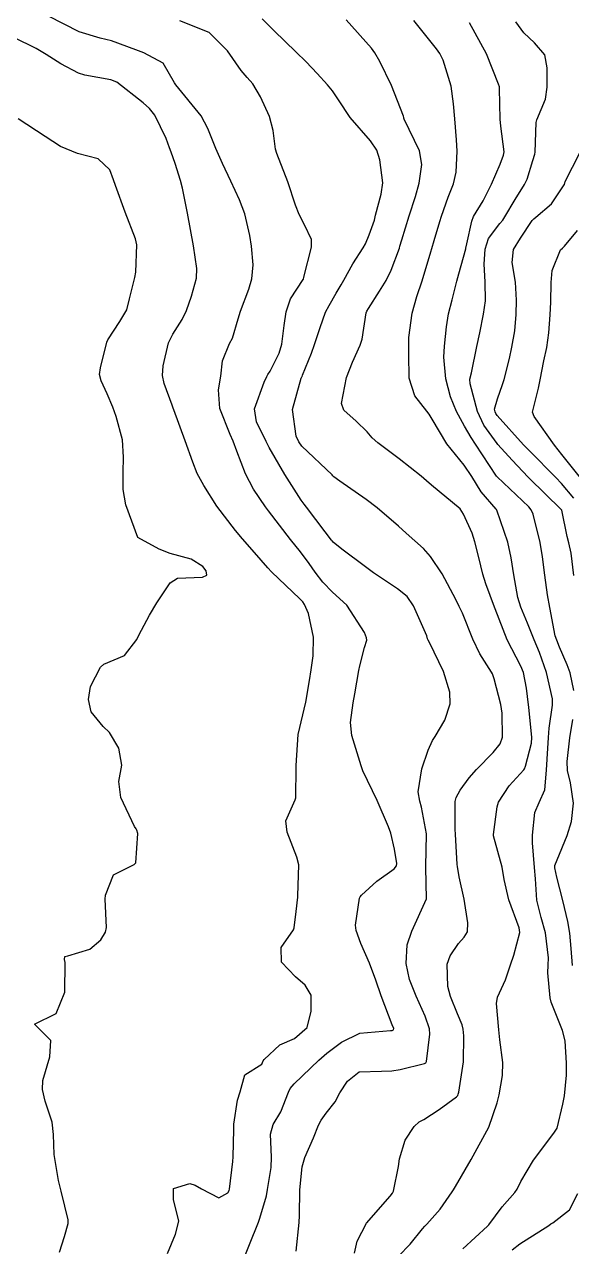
# Model space of a CAD drawing. Header units: metres. Extents: x 307586 to 320046, y 7427249 to 7434250.
# Drawn here: x 318041.1 to 318074.8, y 7431266.1 to 7431341.2 of the extents above; entities that cross this region are included whole.
import ezdxf

# ---------------------------------------------------------------- set-up
doc = ezdxf.new("R2010")
doc.units = ezdxf.units.M
doc.header["$MEASUREMENT"] = 0
doc.layers.add('Curvas de Nivel 1m', color=11, linetype='Continuous')
doc.layers.add('Curvas de Nivel 5m', color=15, linetype='Continuous')

msp = doc.modelspace()

# ---------------------------------------------------------------- linework, layer by layer
at = {"layer": 'Curvas de Nivel 1m', "flags": 128}
for points, elevation in [([(318054.708, 7431265.569), (318054.959, 7431266.186), (318055.515, 7431267.561), (318055.536, 7431267.619), (318055.595, 7431267.79), (318055.992, 7431269.174), (318056.064, 7431269.555), (318056.277, 7431270.91), (318056.306, 7431271.553), (318056.251, 7431272.96), (318056.417, 7431273.552), (318056.887, 7431274.335), (318057.353, 7431275.543), (318057.458, 7431275.78), (318057.698, 7431276.066), (318059.211, 7431277.518), (318059.717, 7431277.944), (318060.606, 7431278.62), (318061.73, 7431279.182), (318063.619, 7431279.349), (318063.732, 7431279.345), (318063.812, 7431279.379), (318063.824, 7431279.459), (318063.736, 7431279.693), (318063.051, 7431281.471), (318062.725, 7431282.433), (318062.323, 7431283.485), (318061.801, 7431284.689), (318061.51, 7431285.493), (318061.48, 7431285.83), (318061.727, 7431287.491), (318061.755, 7431287.569), (318061.835, 7431287.669), (318062.793, 7431288.531), (318063.851, 7431289.278), (318063.985, 7431289.468), (318064.007, 7431289.619), (318063.868, 7431290.487), (318063.639, 7431291.472), (318063.497, 7431291.864), (318062.797, 7431293.481), (318061.93, 7431295.31), (318061.854, 7431295.491), (318061.81, 7431295.616), (318061.245, 7431297.497), (318061.173, 7431298.285), (318061.322, 7431299.497), (318061.427, 7431300.05), (318061.678, 7431301.493), (318061.729, 7431301.769), (318062.017, 7431302.894), (318062.16, 7431303.351), (318062.155, 7431303.489), (318062.028, 7431303.834), (318060.931, 7431305.501), (318060.061, 7431306.313), (318059.47, 7431306.922), (318059.001, 7431307.526), (318058.614, 7431308.067), (318058.085, 7431308.78), (318057.482, 7431309.546), (318056.119, 7431311.304), (318055.927, 7431311.563), (318055.206, 7431312.646), (318054.709, 7431313.582), (318054.164, 7431314.97), (318053.948, 7431315.592), (318053.767, 7431316.004), (318053.138, 7431317.601), (318053.053, 7431318.752), (318053.182, 7431319.6), (318053.301, 7431320.525), (318053.733, 7431321.595), (318053.902, 7431321.938), (318054.258, 7431323.112), (318054.404, 7431323.588), (318054.922, 7431324.942), (318055.093, 7431325.578), (318055.17, 7431326.445), (318055.085, 7431327.578), (318054.974, 7431328.235), (318054.665, 7431329.585), (318054.346, 7431330.443), (318053.802, 7431331.596), (318053.297, 7431332.677), (318052.879, 7431333.605), (318052.401, 7431334.824), (318051.973, 7431335.614), (318050.432, 7431337.512), (318050.373, 7431337.572), (318050.339, 7431337.631), (318049.649, 7431338.846), (318048.451, 7431339.486), (318047.962, 7431339.665), (318046.461, 7431340.213), (318045.763, 7431340.391), (318044.469, 7431340.774), (318042.594, 7431341.729)], 748), ([(318057.817, 7431265.778), (318058.015, 7431267.534), (318058.029, 7431267.965), (318058.043, 7431269.534), (318058.2, 7431270.966), (318058.357, 7431271.529), (318058.879, 7431272.745), (318059.205, 7431273.517), (318059.357, 7431273.826), (318059.674, 7431274.263), (318060.228, 7431274.962), (318060.515, 7431275.502), (318060.978, 7431276.219), (318061.706, 7431276.793), (318063.08, 7431276.843), (318063.707, 7431276.863), (318064.218, 7431276.945), (318065.712, 7431277.306), (318065.794, 7431277.357), (318065.83, 7431277.439), (318066.052, 7431279.123), (318066.023, 7431279.437), (318065.751, 7431280.216), (318065.204, 7431281.446), (318064.799, 7431282.475), (318064.59, 7431283.458), (318064.651, 7431284.607), (318064.94, 7431285.453), (318065.833, 7431287.44), (318065.799, 7431289.378), (318065.801, 7431289.441), (318065.844, 7431291.403), (318065.838, 7431291.441), (318065.529, 7431293.075), (318065.433, 7431293.447), (318065.334, 7431294.026), (318065.549, 7431295.446), (318065.944, 7431296.584), (318066.212, 7431297.176), (318066.371, 7431297.436), (318066.972, 7431298.426), (318067.285, 7431299.427), (318067.267, 7431300.151), (318066.882, 7431301.431), (318066.021, 7431303.199), (318065.935, 7431303.354), (318065.903, 7431303.442), (318065.85, 7431303.618), (318065.034, 7431305.455), (318064.645, 7431306.048), (318064.063, 7431306.517), (318062.58, 7431307.485), (318062.077, 7431307.856), (318060.637, 7431308.955), (318060.092, 7431309.384), (318060.035, 7431309.454), (318059.989, 7431309.512), (318059.602, 7431310.015), (318058.462, 7431311.535), (318058.308, 7431311.72), (318058.127, 7431311.956), (318057.129, 7431313.55), (318056.168, 7431315.213), (318055.987, 7431315.563), (318055.392, 7431316.779), (318055.26, 7431317.574), (318055.858, 7431319.214), (318056.021, 7431319.563), (318056.087, 7431319.69), (318056.218, 7431319.908), (318056.782, 7431321.007), (318056.936, 7431321.553), (318057.089, 7431322.717), (318057.215, 7431323.55), (318057.483, 7431324.34), (318058.251, 7431325.54), (318058.266, 7431325.567), (318058.294, 7431325.69), (318058.759, 7431327.533), (318058.773, 7431327.988), (318058.326, 7431328.893), (318057.999, 7431329.543), (318057.774, 7431330.113), (318057.318, 7431331.55), (318056.644, 7431333.294), (318056.558, 7431333.558), (318056.4, 7431334.7), (318056.181, 7431335.563), (318055.635, 7431336.782), (318055.165, 7431337.579), (318054.818, 7431337.966), (318054.441, 7431338.399), (318053.6, 7431339.599), (318052.47, 7431340.725), (318050.664, 7431341.454)], 749), ([(318064.112, 7431265.455), (318064.835, 7431266.193), (318065.59, 7431267.141), (318065.729, 7431267.301), (318065.864, 7431267.437), (318066.681, 7431268.355), (318067.425, 7431269.422), (318067.5, 7431269.546), (318067.626, 7431269.747), (318068.589, 7431271.406), (318069.663, 7431273.39), (318070.181, 7431274.89), (318070.303, 7431275.384), (318070.518, 7431276.569), (318070.531, 7431277.382), (318070.355, 7431278.763), (318070.277, 7431279.385), (318070.14, 7431281.005), (318070.209, 7431281.386), (318070.686, 7431282.469), (318070.996, 7431283.378), (318071.2, 7431283.968), (318071.58, 7431285.372), (318071.535, 7431285.653), (318070.898, 7431287.379), (318070.605, 7431288.629), (318070.489, 7431289.384), (318069.957, 7431291.315), (318069.949, 7431291.389), (318070.177, 7431293.11), (318070.265, 7431293.386), (318070.916, 7431294.382), (318071.819, 7431295.371), (318071.869, 7431295.436), (318071.935, 7431295.604), (318072.297, 7431297.019), (318072.316, 7431297.366), (318072.127, 7431299.223), (318072.113, 7431299.369), (318071.993, 7431300.409), (318071.794, 7431301.372), (318071.629, 7431301.752), (318070.803, 7431303.382), (318070.051, 7431305.28), (318070.011, 7431305.391), (318069.482, 7431306.813), (318069.292, 7431307.402), (318069.049, 7431308.445), (318068.819, 7431309.409), (318068.637, 7431309.94), (318068.12, 7431311.112), (318067.899, 7431311.422), (318066.137, 7431312.886), (318065.84, 7431313.145), (318065.502, 7431313.45), (318064.158, 7431314.509), (318062.85, 7431315.483), (318062.496, 7431315.807), (318062.18, 7431316.161), (318061.506, 7431316.816), (318060.754, 7431317.504), (318060.611, 7431317.92), (318060.928, 7431319.503), (318061.281, 7431320.445), (318061.764, 7431321.495), (318061.874, 7431321.866), (318062.132, 7431323.491), (318062.168, 7431323.587), (318062.267, 7431323.745), (318062.952, 7431324.814), (318063.348, 7431325.479), (318063.662, 7431326.114), (318064.168, 7431327.471), (318064.204, 7431327.581), (318064.318, 7431327.972), (318064.779, 7431329.463), (318065.167, 7431330.641), (318065.383, 7431331.455), (318065.541, 7431332.619), (318065.41, 7431333.455), (318064.474, 7431335.407), (318064.449, 7431335.469), (318064.439, 7431335.495), (318064.414, 7431335.584), (318063.675, 7431337.478), (318062.977, 7431338.955), (318062.665, 7431339.488), (318062.457, 7431339.76), (318060.889, 7431341.514)], 751), ([(318068.078, 7431265.913), (318069.592, 7431267.308), (318069.638, 7431267.344), (318069.676, 7431267.389), (318070.499, 7431268.492), (318071.259, 7431269.374), (318071.408, 7431269.589), (318071.63, 7431270.049), (318072.425, 7431271.358), (318073.66, 7431273.029), (318073.794, 7431273.207), (318073.865, 7431273.338), (318074.211, 7431274.809), (318074.318, 7431275.334), (318074.444, 7431276.594), (318074.446, 7431277.333), (318074.359, 7431278.708), (318074.195, 7431279.335), (318073.754, 7431280.472), (318073.501, 7431281.085), (318073.451, 7431281.345), (318073.303, 7431282.88), (318073.32, 7431283.355), (318073.34, 7431283.805), (318073.153, 7431285.357), (318072.884, 7431286.297), (318072.632, 7431287.362), (318072.55, 7431288.666), (318072.483, 7431289.364), (318072.35, 7431290.894), (318072.364, 7431291.365), (318072.5, 7431292.761), (318072.757, 7431293.361), (318073.124, 7431294.148), (318073.222, 7431295.357), (318073.258, 7431296.039), (318073.34, 7431297.356), (318073.374, 7431297.944), (318073.592, 7431299.354), (318073.589, 7431299.752), (318073.207, 7431301.358), (318072.777, 7431302.601), (318072.467, 7431303.366), (318072.038, 7431304.403), (318071.644, 7431305.374), (318071.462, 7431305.973), (318071.2, 7431307.379), (318071.046, 7431308.423), (318070.843, 7431309.383), (318070.156, 7431311.356), (318070.14, 7431311.39), (318070.123, 7431311.41), (318069.206, 7431312.477), (318068.629, 7431313.413), (318068.153, 7431314.121), (318067.081, 7431315.431), (318066.188, 7431316.945), (318066.01, 7431317.261), (318065.86, 7431317.445), (318065.129, 7431318.383), (318064.769, 7431319.462), (318064.748, 7431320.95), (318064.754, 7431321.462), (318064.752, 7431321.967), (318064.946, 7431323.46), (318065.25, 7431324.484), (318065.565, 7431325.451), (318066.108, 7431327.241), (318066.173, 7431327.442), (318066.318, 7431327.93), (318066.666, 7431329.1), (318066.766, 7431329.436), (318067.177, 7431330.61), (318067.497, 7431331.429), (318067.666, 7431332.131), (318067.725, 7431333.427), (318067.686, 7431334.135), (318067.57, 7431335.428), (318067.503, 7431336.348), (318067.364, 7431337.431), (318066.86, 7431339.025), (318066.651, 7431339.438), (318066.457, 7431339.728), (318065.055, 7431341.461)], 752), ([(318074.906, 7431307.338), (318074.731, 7431308.703), (318074.595, 7431309.343), (318074.497, 7431309.735), (318074.154, 7431311.35), (318074.146, 7431311.372), (318074.123, 7431311.394), (318073.133, 7431312.36), (318072.142, 7431313.315), (318072.091, 7431313.371), (318071.113, 7431314.426), (318070.22, 7431315.39), (318070.173, 7431315.448), (318069.369, 7431316.586), (318068.973, 7431317.408), (318068.513, 7431319.121), (318068.508, 7431319.416), (318068.599, 7431319.787), (318068.939, 7431321.41), (318069.11, 7431322.266), (318069.346, 7431323.404), (318069.458, 7431324.22), (318069.435, 7431325.403), (318069.375, 7431326.475), (318069.444, 7431327.403), (318069.66, 7431328.063), (318070.337, 7431328.98), (318070.532, 7431329.196), (318070.663, 7431329.387), (318071.283, 7431330.451), (318071.864, 7431331.375), (318072.022, 7431331.717), (318072.378, 7431332.856), (318072.503, 7431333.247), (318072.523, 7431333.369), (318072.58, 7431335.198), (318072.622, 7431335.368), (318073.151, 7431336.637), (318073.249, 7431337.362), (318073.257, 7431338.556), (318073.113, 7431339.363), (318072.47, 7431340.098), (318071.813, 7431340.717), (318071.338, 7431341.387)], 754), ([(318074.905, 7431300.249), (318074.68, 7431301.34), (318074.492, 7431301.827), (318074.019, 7431302.922), (318073.846, 7431303.352), (318073.757, 7431303.623), (318073.414, 7431305.356), (318073.28, 7431306.138), (318073.107, 7431307.36), (318072.977, 7431308.474), (318072.831, 7431309.363), (318072.392, 7431311.095), (318072.27, 7431311.369), (318072.125, 7431311.548), (318070.183, 7431313.39), (318070.144, 7431313.44), (318068.842, 7431315.41), (318068.586, 7431315.823), (318068.184, 7431316.509), (318067.687, 7431317.425), (318067.314, 7431318.317), (318067.025, 7431319.432), (318066.913, 7431320.757), (318066.946, 7431321.433), (318067.059, 7431322.628), (318067.198, 7431323.431), (318067.41, 7431324.295), (318067.704, 7431325.426), (318067.833, 7431325.889), (318068.25, 7431327.421), (318068.265, 7431327.469), (318068.317, 7431327.724), (318068.62, 7431329.135), (318068.737, 7431329.414), (318069.315, 7431330.368), (318069.84, 7431331.398), (318070.375, 7431332.636), (318070.58, 7431333.189), (318070.604, 7431333.388), (318070.407, 7431334.978), (318070.362, 7431335.391), (318070.33, 7431337.289), (318070.316, 7431337.392), (318070.273, 7431337.555), (318069.523, 7431339.409), (318068.482, 7431341.327)], 753), ([(318049.92, 7431265.627), (318050.398, 7431266.808), (318050.604, 7431267.62), (318050.276, 7431268.953), (318050.278, 7431269.623), (318051.292, 7431269.939), (318051.616, 7431269.831), (318051.997, 7431269.604), (318053.074, 7431269.054), (318053.611, 7431269.36), (318053.7, 7431269.491), (318053.723, 7431269.579), (318053.925, 7431271.291), (318053.95, 7431271.577), (318053.989, 7431273.247), (318053.986, 7431273.577), (318054.209, 7431275.051), (318054.377, 7431275.573), (318054.661, 7431276.613), (318055.71, 7431277.266), (318055.803, 7431277.468), (318055.848, 7431277.559), (318056.815, 7431278.456), (318057.726, 7431278.842), (318058.508, 7431279.528), (318058.744, 7431280.529), (318058.735, 7431281.525), (318058.372, 7431282.134), (318057.774, 7431282.637), (318056.922, 7431283.549), (318056.892, 7431284.454), (318057.653, 7431285.542), (318057.705, 7431285.65), (318057.824, 7431286.66), (318057.923, 7431287.539), (318057.929, 7431287.634), (318057.984, 7431289.538), (318057.86, 7431289.997), (318057.26, 7431291.546), (318057.192, 7431292.245), (318057.77, 7431293.541), (318057.794, 7431293.652), (318057.823, 7431295.541), (318057.826, 7431295.649), (318057.953, 7431297.54), (318058.419, 7431299.533), (318058.651, 7431300.872), (318058.748, 7431301.529), (318058.863, 7431302.379), (318058.894, 7431303.527), (318058.586, 7431304.991), (318058.341, 7431305.536), (318058.226, 7431305.708), (318058.056, 7431305.891), (318056.307, 7431307.558), (318056.075, 7431307.8), (318055.251, 7431308.739), (318054.532, 7431309.583), (318054.101, 7431310.101), (318052.948, 7431311.602), (318052.135, 7431312.862), (318051.741, 7431313.614), (318051.459, 7431314.311), (318050.997, 7431315.622), (318050.291, 7431317.53), (318050.258, 7431317.629), (318050.195, 7431317.812), (318049.712, 7431319.141), (318049.601, 7431319.639), (318049.634, 7431320.227), (318049.982, 7431321.634), (318050.248, 7431322.172), (318050.814, 7431323.068), (318051.076, 7431323.622), (318051.381, 7431324.514), (318051.685, 7431325.616), (318051.71, 7431326.205), (318051.509, 7431327.618), (318051.335, 7431328.607), (318051.145, 7431329.622), (318050.83, 7431331.151), (318050.703, 7431331.627), (318050.373, 7431332.667), (318050.126, 7431333.379), (318050.036, 7431333.635), (318049.83, 7431334.2), (318049.122, 7431335.649), (318048.808, 7431336.046), (318048.42, 7431336.413), (318046.792, 7431337.676), (318046.434, 7431337.829), (318044.829, 7431338.097), (318044.438, 7431338.221), (318043.353, 7431338.811), (318042.449, 7431339.367), (318041.834, 7431339.736), (318040.463, 7431340.421)], 747), ([(318043.273, 7431265.705), (318043.583, 7431266.678), (318043.809, 7431267.48), (318043.797, 7431267.698), (318043.601, 7431268.535), (318043.362, 7431269.455), (318043.302, 7431269.705), (318043.207, 7431270.118), (318042.948, 7431271.71), (318042.896, 7431272.952), (318042.811, 7431273.713), (318042.397, 7431275.005), (318042.218, 7431275.722), (318042.249, 7431276.272), (318042.679, 7431277.716), (318042.744, 7431278.736), (318041.733, 7431279.73), (318043.061, 7431280.393), (318043.592, 7431281.703), (318043.61, 7431283.531), (318043.58, 7431283.703), (318043.595, 7431283.894), (318043.786, 7431283.93), (318045.136, 7431284.347), (318045.802, 7431284.926), (318046.104, 7431285.382), (318046.158, 7431285.677), (318046.083, 7431287.425), (318046.09, 7431287.677), (318046.6, 7431288.917), (318047.852, 7431289.55), (318047.957, 7431289.658), (318048.086, 7431291.45), (318048.031, 7431291.658), (318047.978, 7431291.753), (318047.885, 7431291.896), (318047.033, 7431293.669), (318046.924, 7431294.664), (318047.101, 7431295.668), (318046.909, 7431296.704), (318046.335, 7431297.676), (318045.957, 7431298.044), (318045.226, 7431298.952), (318045.052, 7431299.694), (318045.167, 7431300.511), (318045.786, 7431301.683), (318046.005, 7431301.88), (318047.261, 7431302.416), (318048.02, 7431303.387), (318048.143, 7431303.658), (318048.804, 7431304.886), (318049.252, 7431305.642), (318050.065, 7431306.884), (318050.53, 7431307.164), (318052.069, 7431307.234), (318052.331, 7431307.346), (318052.293, 7431307.608), (318052.076, 7431307.877), (318051.362, 7431308.335), (318050.083, 7431308.675), (318049.396, 7431308.95), (318048.093, 7431309.66), (318047.345, 7431311.668), (318047.191, 7431312.61), (318047.179, 7431313.67), (318047.212, 7431314.615), (318047.137, 7431315.67), (318046.756, 7431317.105), (318046.542, 7431317.677), (318046.201, 7431318.511), (318045.833, 7431319.31), (318045.736, 7431319.687), (318045.798, 7431320.108), (318046.185, 7431321.681), (318046.244, 7431321.833), (318046.973, 7431322.955), (318047.405, 7431323.669), (318047.584, 7431324.356), (318047.905, 7431325.664), (318047.973, 7431325.986), (318048.033, 7431327.663), (318047.94, 7431328.04), (318047.307, 7431329.67), (318046.709, 7431331.325), (318046.598, 7431331.678), (318046.369, 7431332.289), (318045.653, 7431332.968), (318044.379, 7431333.289), (318043.321, 7431333.721), (318042.392, 7431334.33), (318040.727, 7431335.428)], 746), ([(318075.317, 7431313.332), (318074.164, 7431314.773), (318073.702, 7431315.355), (318072.448, 7431317.11), (318072.363, 7431317.368), (318072.734, 7431318.846), (318072.827, 7431319.364), (318073.053, 7431320.544), (318073.228, 7431321.36), (318073.353, 7431322.258), (318073.437, 7431323.358), (318073.481, 7431324.152), (318073.503, 7431325.358), (318073.57, 7431326.088), (318074.082, 7431327.352), (318074.194, 7431327.472), (318074.317, 7431327.592), (318075.119, 7431328.55)], 756), ([(318074.818, 7431283.334), (318074.739, 7431284.395), (318074.651, 7431285.337), (318074.53, 7431286.05), (318074.213, 7431287.344), (318073.854, 7431288.782), (318073.729, 7431289.351), (318073.729, 7431289.486), (318073.868, 7431289.833), (318074.497, 7431291.341), (318074.749, 7431292.194), (318074.871, 7431293.335), (318074.692, 7431294.568), (318074.511, 7431295.341), (318074.484, 7431295.887), (318074.653, 7431297.339), (318074.836, 7431298.471)], 753), ([(318071.101, 7431265.851), (318071.581, 7431266.213), (318073.359, 7431267.344), (318073.49, 7431267.446), (318073.596, 7431267.518), (318074.635, 7431268.302), (318075.153, 7431269.325)], 753)]:
    msp.add_lwpolyline(points, dxfattribs=dict(at, elevation=elevation))
at = {"layer": 'Curvas de Nivel 5m', "flags": 128}
for points, elevation in [([(318061.415, 7431265.651), (318061.582, 7431266.375), (318062.154, 7431267.482), (318063.61, 7431269.156), (318063.743, 7431269.328), (318063.8, 7431269.458), (318064.11, 7431270.983), (318064.184, 7431271.455), (318064.518, 7431272.588), (318065.084, 7431273.446), (318065.392, 7431273.718), (318065.669, 7431273.873), (318066.624, 7431274.485), (318067.69, 7431275.256), (318067.763, 7431275.348), (318067.788, 7431275.419), (318067.816, 7431275.54), (318068.108, 7431277.414), (318068.138, 7431279.012), (318068.098, 7431279.415), (318068.028, 7431279.698), (318067.752, 7431280.365), (318067.322, 7431281.424), (318067.14, 7431282.056), (318067.1, 7431283.427), (318067.286, 7431283.93), (318067.802, 7431284.695), (318068.144, 7431285.079), (318068.36, 7431285.412), (318068.372, 7431285.965), (318068.161, 7431287.415), (318067.854, 7431288.798), (318067.74, 7431289.421), (318067.728, 7431289.557), (318067.623, 7431291.423), (318067.607, 7431291.701), (318067.603, 7431293.423), (318067.654, 7431293.675), (318067.913, 7431294.124), (318068.456, 7431294.881), (318068.92, 7431295.405), (318069.944, 7431296.449), (318070.361, 7431296.974), (318070.504, 7431297.384), (318070.49, 7431298.87), (318070.402, 7431299.386), (318069.999, 7431300.968), (318069.899, 7431301.289), (318069.843, 7431301.392), (318069.122, 7431302.511), (318068.686, 7431303.41), (318068.047, 7431305.007), (318067.853, 7431305.422), (318067.636, 7431305.846), (318066.792, 7431307.433), (318066.089, 7431308.501), (318065.644, 7431308.994), (318065.124, 7431309.455), (318064.582, 7431309.944), (318064.106, 7431310.368), (318062.81, 7431311.483), (318062.128, 7431312.01), (318060.504, 7431313.142), (318060.142, 7431313.406), (318060.087, 7431313.456), (318060.033, 7431313.512), (318058.169, 7431315.276), (318057.985, 7431315.542), (318057.827, 7431315.892), (318057.607, 7431317.546), (318058.131, 7431319.46), (318058.169, 7431319.54), (318058.184, 7431319.569), (318058.215, 7431319.653), (318058.762, 7431321.005), (318058.954, 7431321.529), (318059.305, 7431322.575), (318059.636, 7431323.519), (318059.846, 7431323.94), (318060.281, 7431324.689), (318060.583, 7431325.213), (318060.745, 7431325.505), (318061.305, 7431326.497), (318061.947, 7431327.494), (318062.082, 7431327.725), (318062.321, 7431328.292), (318062.631, 7431329.186), (318062.711, 7431329.486), (318063.051, 7431330.784), (318063.142, 7431331.482), (318062.968, 7431332.893), (318062.779, 7431333.486), (318062.391, 7431334.057), (318061.153, 7431335.503), (318060.424, 7431336.586), (318060.059, 7431337.145), (318059.747, 7431337.52), (318059.12, 7431338.21), (318058.447, 7431338.934), (318057.809, 7431339.546), (318056.472, 7431340.836), (318055.729, 7431341.571)], 750), ([(318074.888, 7431312.097), (318074.139, 7431312.99), (318073.793, 7431313.353), (318072.167, 7431314.992), (318071.812, 7431315.374), (318070.191, 7431317.173), (318070.098, 7431317.298), (318070.052, 7431317.392), (318070.029, 7431317.559), (318070.205, 7431318.203), (318070.52, 7431319.085), (318070.61, 7431319.386), (318070.932, 7431320.687), (318071.088, 7431321.382), (318071.26, 7431322.373), (318071.359, 7431323.379), (318071.38, 7431324.275), (318071.315, 7431325.38), (318071.104, 7431326.583), (318071.181, 7431327.381), (318071.619, 7431328.082), (318072.34, 7431329.159), (318072.434, 7431329.276), (318072.566, 7431329.368), (318073.526, 7431330.183), (318074.308, 7431331.351), (318074.323, 7431331.39), (318074.365, 7431331.565), (318075.257, 7431333.337)], 755)]:
    msp.add_lwpolyline(points, dxfattribs=dict(at, elevation=elevation))

doc.saveas('drawing.dxf')
